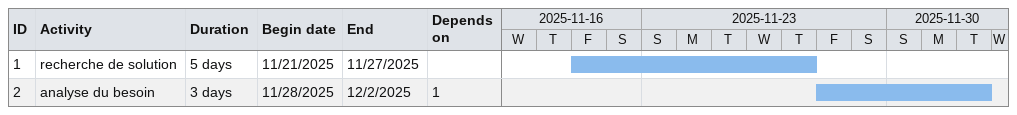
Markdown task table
| ID | Task | Duration | Start | Finish | Predecessors |
|---|---|---|---|---|---|
| 1 | recherche de solution | 5d | 2025-11-21 | 2025-11-27 |  |
| 2 | analyse du besoin | 3d | 2025-11-28 | 2025-12-02 | 1 |
